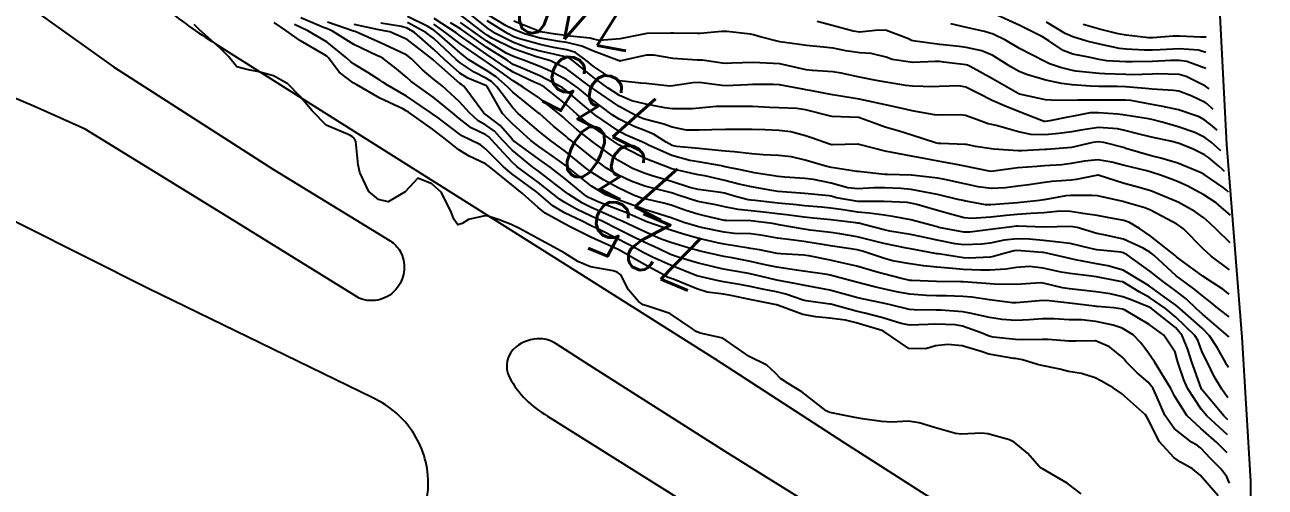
# Model space of a CAD drawing. Header units: metres. Extents: x 318500 to 325275, y 7408834 to 7428799.
# Drawn here: x 321769.7 to 321862.9, y 7415593.7 to 7415628.4 of the extents above; entities that cross this region are included whole.
import ezdxf
from ezdxf.enums import TextEntityAlignment as Align

# ---------------------------------------------------------------- set-up
doc = ezdxf.new("R2010")
doc.units = ezdxf.units.M
doc.header["$MEASUREMENT"] = 0
for name, color, linetype in [('Area', 45, 'Continuous'), ('Cotas', 45, 'Continuous'), ('Curvas de Nivel 1m', 11, 'Continuous'), ('Curvas de Nivel 5m', 15, 'Continuous'), ('Vias Primárias', 230, 'Continuous')]:
    doc.layers.add(name, color=color, linetype=linetype)
doc.styles.add('Style-STANDARD', font='STANDARD.shx')

msp = doc.modelspace()

# ---------------------------------------------------------------- linework, layer by layer
at = {"layer": 'Area'}
msp.add_lwpolyline([(321837.437, 7415699.235), (321840.676, 7415696.249), (321846.817, 7415689.157), (321850.666, 7415685.198), (321853.754, 7415681.52), (321856.306, 7415671.025), (321856.365, 7415668.947), (321857.447, 7415656.316), (321858.669, 7415640.667), (321858.566, 7415638.731), (321858.921, 7415632.238), (321859.471, 7415629.094), (321859.991, 7415619.416), (321861.14, 7415604.939), (321861.789, 7415594.129), (321861.848, 7415587.342)], dxfattribs=at)
at = {"layer": 'Curvas de Nivel 1m', "flags": 128}
for points, elevation in [([(321860.13, 7415615.83), (321860.075, 7415615.88), (321859.975, 7415615.967), (321859.72, 7415616.173), (321858.312, 7415617.142), (321858.089, 7415617.268), (321856.324, 7415618.014), (321855.041, 7415618.371), (321854.332, 7415618.553), (321852.429, 7415619.119), (321852.362, 7415619.142), (321852.34, 7415619.146), (321850.761, 7415619.56), (321850.344, 7415619.6), (321849.952, 7415619.546), (321848.34, 7415619.17), (321846.495, 7415619.04), (321846.337, 7415619.03), (321844.62, 7415618.941), (321844.336, 7415618.942), (321842.517, 7415619.069), (321842.338, 7415619.087), (321841.134, 7415619.268), (321840.46, 7415619.397), (321840.341, 7415619.414), (321838.513, 7415619.479), (321838.342, 7415619.491), (321838.112, 7415619.542), (321836.348, 7415620.104), (321835.406, 7415620.4), (321834.354, 7415620.714), (321833.862, 7415620.874), (321832.493, 7415621.388), (321832.361, 7415621.43), (321832.315, 7415621.436), (321830.362, 7415621.516), (321830.236, 7415621.537), (321828.369, 7415622.013), (321827.701, 7415622.119), (321826.37, 7415622.168), (321825.658, 7415622.19), (321824.372, 7415622.261), (321823.607, 7415622.266), (321822.371, 7415622.266), (321821.636, 7415622.266), (321820.369, 7415622.14), (321819.839, 7415622.084), (321818.368, 7415622.096), (321817.779, 7415622.169), (321816.372, 7415622.427), (321815.315, 7415622.677), (321814.382, 7415623.094), (321813.539, 7415623.639), (321812.402, 7415624.478), (321810.931, 7415625.672), (321810.629, 7415625.884), (321810.423, 7415625.957), (321809.011, 7415626.286), (321808.427, 7415626.418), (321807.478, 7415626.671), (321806.43, 7415627.058), (321805.06, 7415627.751), (321804.446, 7415628.166), (321802.526, 7415629.733)], 737), ([(321849.061, 7415593.159), (321848.002, 7415593.97), (321846.208, 7415595.007), (321846.019, 7415595.122), (321845.935, 7415595.201), (321845.031, 7415596.216), (321844.038, 7415597.05), (321843.674, 7415597.234), (321842.047, 7415597.684), (321841.587, 7415597.716), (321840.045, 7415597.638), (321839.637, 7415597.695), (321838.052, 7415598.141), (321836.892, 7415598.487), (321836.059, 7415598.618), (321834.846, 7415598.56), (321834.059, 7415598.6), (321832.641, 7415598.802), (321832.063, 7415598.896), (321830.198, 7415599.278), (321830.069, 7415599.318), (321829.916, 7415599.412), (321828.091, 7415600.83), (321827.057, 7415601.456), (321826.468, 7415601.829), (321826.108, 7415602.228), (321825.465, 7415602.827), (321824.12, 7415603.49), (321822.14, 7415604.87), (321820.445, 7415605.246), (321820.147, 7415605.351), (321819.863, 7415605.553), (321818.167, 7415606.705), (321816.507, 7415607.263), (321816.176, 7415607.358), (321815.814, 7415607.605), (321815.062, 7415608.49), (321814.48, 7415609.626), (321814.203, 7415609.808), (321813.915, 7415609.922), (321812.208, 7415610.211), (321811.252, 7415610.627), (321810.224, 7415611.265), (321809.448, 7415611.692), (321808.24, 7415612.353), (321806.878, 7415613.096), (321806.255, 7415613.396), (321805.342, 7415613.744), (321804.527, 7415614.021), (321804.263, 7415614.061), (321803.056, 7415613.778), (321802.565, 7415613.475), (321802.254, 7415613.364), (321801.931, 7415613.793), (321801.779, 7415614.281), (321801.016, 7415615.803), (321800.29, 7415616.451), (321799.245, 7415616.877), (321798.28, 7415615.84), (321797.02, 7415615.108), (321796.271, 7415615.287), (321795.558, 7415615.877), (321794.883, 7415617.302), (321794.762, 7415617.885), (321794.577, 7415619.638), (321794.448, 7415619.889), (321794.332, 7415619.993), (321794.122, 7415620.104), (321792.344, 7415620.87), (321791.3, 7415621.936), (321790.376, 7415623.029), (321789.461, 7415623.959), (321788.396, 7415624.564), (321787.283, 7415624.871), (321786.4, 7415625.046), (321785.63, 7415625.24), (321785.028, 7415626.021), (321784.419, 7415626.616), (321782.822, 7415628.046), (321782.446, 7415628.43)], 723), ([(321859.361, 7415593.019), (321858.013, 7415594.569), (321857.432, 7415595.049), (321856.519, 7415595.556), (321856.028, 7415595.886), (321854.95, 7415597.081), (321854.066, 7415598.803), (321853.891, 7415599.093), (321852.094, 7415600.696), (321851.457, 7415601.13), (321850.585, 7415601.623), (321850.107, 7415601.878), (321849.078, 7415602.193), (321848.112, 7415602.357), (321847.473, 7415602.539), (321846.116, 7415602.808), (321845.786, 7415602.875), (321844.663, 7415603.222), (321844.121, 7415603.327), (321844.01, 7415603.343), (321842.126, 7415603.669), (321841.541, 7415603.846), (321840.135, 7415604.296), (321839.043, 7415604.39), (321838.134, 7415604.272), (321837.39, 7415604.059), (321836.131, 7415604.075), (321834.249, 7415605.359), (321834.151, 7415605.407), (321834.084, 7415605.428), (321832.159, 7415606.019), (321831.35, 7415606.211), (321830.164, 7415606.373), (321829.124, 7415606.467), (321828.168, 7415606.645), (321826.324, 7415607.321), (321826.179, 7415607.375), (321825.678, 7415607.475), (321824.183, 7415607.758), (321822.741, 7415608.067), (321822.186, 7415608.162), (321820.977, 7415608.327), (321820.19, 7415608.553), (321818.489, 7415609.275), (321818.198, 7415609.362), (321818.041, 7415609.415), (321817.781, 7415609.576), (321816.212, 7415610.413), (321814.397, 7415611.458), (321814.229, 7415611.556), (321814.053, 7415611.632), (321812.242, 7415612.434), (321810.739, 7415613.186), (321810.256, 7415613.442), (321809.812, 7415613.687), (321808.814, 7415614.251), (321808.27, 7415614.668), (321807.108, 7415615.722), (321806.29, 7415616.387), (321804.604, 7415617.756), (321804.313, 7415617.96), (321803.083, 7415618.54), (321802.322, 7415619.003), (321801.325, 7415619.8), (321800.341, 7415620.559), (321798.531, 7415621.837), (321798.362, 7415621.947), (321798.149, 7415622.057), (321796.375, 7415622.897), (321794.659, 7415623.887), (321794.392, 7415624.048), (321793.329, 7415624.836), (321792.526, 7415625.918), (321792.412, 7415626.034), (321792.151, 7415626.187), (321790.429, 7415627.185), (321789.327, 7415627.961), (321788.449, 7415628.569)], 724), ([(321860.03, 7415596.25), (321859.645, 7415596.625), (321859.247, 7415597.022), (321858.055, 7415598.067), (321857.009, 7415599.056), (321856.091, 7415600.483), (321855.794, 7415601.073), (321855.336, 7415601.849), (321854.561, 7415603.086), (321854.13, 7415603.729), (321853.552, 7415604.509), (321852.976, 7415605.108), (321852.157, 7415605.612), (321851.461, 7415605.83), (321850.164, 7415606.112), (321849.091, 7415606.236), (321848.166, 7415606.243), (321847.047, 7415606.307), (321846.167, 7415606.32), (321845.153, 7415606.228), (321844.164, 7415606.194), (321843.132, 7415606.273), (321842.167, 7415606.41), (321840.704, 7415606.74), (321840.173, 7415606.842), (321838.521, 7415606.959), (321838.175, 7415606.968), (321836.514, 7415606.987), (321836.175, 7415607.017), (321834.743, 7415607.352), (321834.287, 7415607.464), (321834.181, 7415607.49), (321832.609, 7415607.808), (321832.185, 7415607.912), (321831.469, 7415608.116), (321830.191, 7415608.467), (321829.387, 7415608.617), (321828.194, 7415608.831), (321827.681, 7415608.934), (321826.198, 7415609.221), (321825.042, 7415609.482), (321824.203, 7415609.697), (321823.947, 7415609.751), (321822.208, 7415610.052), (321821.554, 7415610.186), (321820.215, 7415610.52), (321818.875, 7415610.909), (321818.224, 7415611.156), (321817.284, 7415611.584), (321816.237, 7415612.071), (321815.367, 7415612.489), (321814.251, 7415613.055), (321813.081, 7415613.642), (321812.264, 7415614.021), (321811.154, 7415614.552), (321810.274, 7415615.042), (321809.884, 7415615.294), (321809.379, 7415615.694), (321808.293, 7415616.557), (321806.706, 7415617.726), (321806.315, 7415618.073), (321804.781, 7415619.753), (321804.564, 7415619.979), (321804.344, 7415620.122), (321803.236, 7415620.669), (321802.354, 7415621.358), (321801.854, 7415621.795), (321800.377, 7415622.953), (321799.152, 7415623.829), (321798.723, 7415624.165), (321798.396, 7415624.457), (321797.644, 7415625.093), (321796.622, 7415625.867), (321796.412, 7415625.987), (321796.215, 7415626.07), (321794.425, 7415626.919), (321792.837, 7415627.914), (321792.443, 7415628.102), (321792.161, 7415628.208), (321790.454, 7415628.914)], 726), ([(321860.05, 7415597.59), (321858.508, 7415599.033), (321858.077, 7415599.525), (321857.076, 7415601.055), (321856.768, 7415601.722), (321856.32, 7415603.067), (321856.277, 7415603.222), (321856.131, 7415603.805), (321855.281, 7415605.079), (321854.162, 7415605.879), (321852.311, 7415606.985), (321852.179, 7415607.037), (321851.509, 7415607.13), (321850.27, 7415607.238), (321850.181, 7415607.247), (321850.071, 7415607.261), (321848.183, 7415607.483), (321846.668, 7415607.676), (321846.185, 7415607.699), (321844.492, 7415607.535), (321844.183, 7415607.508), (321843.898, 7415607.518), (321842.185, 7415607.735), (321840.851, 7415607.934), (321840.187, 7415607.995), (321838.916, 7415608.028), (321838.187, 7415608.045), (321837.439, 7415608.066), (321836.188, 7415608.158), (321835.184, 7415608.339), (321834.192, 7415608.563), (321833.54, 7415608.716), (321832.197, 7415609.07), (321830.966, 7415609.402), (321830.203, 7415609.597), (321829.975, 7415609.642), (321828.207, 7415609.897), (321827.691, 7415609.964), (321826.211, 7415610.185), (321825.326, 7415610.367), (321824.217, 7415610.618), (321822.847, 7415610.884), (321822.222, 7415611.002), (321820.353, 7415611.424), (321820.229, 7415611.458), (321819.873, 7415611.554), (321818.237, 7415612.034), (321817.526, 7415612.295), (321816.249, 7415612.865), (321814.627, 7415613.624), (321814.372, 7415613.739), (321814.262, 7415613.785), (321814.006, 7415613.889), (321812.27, 7415614.67), (321811.615, 7415615.002), (321810.554, 7415615.676), (321810.283, 7415615.879), (321809.526, 7415616.457), (321808.305, 7415617.392), (321807.884, 7415617.714), (321806.329, 7415618.975), (321805.601, 7415619.741), (321804.998, 7415620.401), (321804.351, 7415620.851), (321803.77, 7415621.188), (321803.13, 7415621.778), (321802.372, 7415622.62), (321801.067, 7415623.803), (321800.395, 7415624.33), (321799.584, 7415625.004), (321798.757, 7415625.835), (321798.414, 7415626.108), (321797.892, 7415626.374), (321796.427, 7415627.035), (321794.535, 7415627.889), (321794.44, 7415627.914), (321794.404, 7415627.927), (321792.45, 7415628.607)], 727), ([(321860.07, 7415598.72), (321859.778, 7415599.014), (321858.1, 7415601.026), (321857.574, 7415602.508), (321857.379, 7415603.051), (321857.077, 7415603.999), (321856.662, 7415605.062), (321856.159, 7415605.656), (321854.349, 7415607.088), (321854.181, 7415607.186), (321852.816, 7415607.74), (321852.189, 7415607.976), (321851.244, 7415608.188), (321850.192, 7415608.338), (321848.87, 7415608.486), (321848.194, 7415608.559), (321847.664, 7415608.647), (321846.198, 7415608.984), (321845.999, 7415609.004), (321844.197, 7415608.9), (321842.539, 7415608.904), (321842.197, 7415608.936), (321841.912, 7415608.969), (321840.198, 7415609.082), (321840.006, 7415609.091), (321838.198, 7415609.125), (321836.342, 7415609.185), (321836.199, 7415609.195), (321836.084, 7415609.216), (321835.566, 7415609.34), (321834.205, 7415609.693), (321833.752, 7415609.822), (321832.213, 7415610.261), (321831.096, 7415610.522), (321830.22, 7415610.715), (321828.617, 7415611.041), (321828.225, 7415611.09), (321826.493, 7415611.199), (321826.226, 7415611.23), (321824.905, 7415611.483), (321824.232, 7415611.604), (321824.1, 7415611.624), (321822.236, 7415611.923), (321821.747, 7415612.017), (321820.242, 7415612.377), (321819.118, 7415612.69), (321818.251, 7415612.965), (321816.451, 7415613.597), (321816.308, 7415613.647), (321816.261, 7415613.665), (321814.917, 7415614.271), (321814.269, 7415614.527), (321812.83, 7415615.088), (321812.277, 7415615.323), (321812.06, 7415615.435), (321811.729, 7415615.658), (321810.297, 7415616.834), (321809.167, 7415617.697), (321808.319, 7415618.314), (321806.38, 7415619.73), (321806.34, 7415619.775), (321805.432, 7415620.825), (321804.359, 7415621.637), (321804.284, 7415621.686), (321804.201, 7415621.762), (321803.701, 7415622.439), (321802.698, 7415623.785), (321802.509, 7415623.906), (321802.392, 7415623.986), (321800.847, 7415625.364), (321800.409, 7415625.739), (321800.37, 7415625.771), (321800.328, 7415625.811), (321798.432, 7415627.289), (321797.124, 7415627.86), (321796.442, 7415627.989), (321796.297, 7415628.016), (321794.448, 7415628.416)], 728), ([(321860.09, 7415600.37), (321859.62, 7415601.017), (321859.061, 7415601.977), (321858.545, 7415603.034), (321858.403, 7415603.315), (321858.133, 7415603.894), (321857.82, 7415604.719), (321857.609, 7415605.048), (321856.171, 7415606.44), (321855.388, 7415607.078), (321854.188, 7415607.909), (321853.431, 7415608.34), (321852.2, 7415609.08), (321852.173, 7415609.093), (321852.006, 7415609.123), (321850.205, 7415609.459), (321849.848, 7415609.51), (321848.208, 7415609.706), (321847.562, 7415609.828), (321846.214, 7415610.129), (321845.189, 7415610.242), (321844.214, 7415610.158), (321843.412, 7415610.038), (321842.211, 7415609.96), (321841.512, 7415609.958), (321840.211, 7415610.027), (321839.402, 7415610.102), (321838.213, 7415610.205), (321837.23, 7415610.305), (321836.217, 7415610.435), (321834.892, 7415610.678), (321834.223, 7415610.86), (321832.627, 7415611.384), (321832.232, 7415611.502), (321832.093, 7415611.531), (321830.236, 7415611.8), (321829.788, 7415611.866), (321828.24, 7415612.114), (321827.473, 7415612.22), (321826.243, 7415612.367), (321825.158, 7415612.569), (321824.248, 7415612.691), (321823.036, 7415612.72), (321822.249, 7415612.81), (321820.655, 7415613.143), (321820.255, 7415613.243), (321819.223, 7415613.56), (321818.263, 7415613.89), (321816.986, 7415614.308), (321816.269, 7415614.532), (321815.475, 7415614.815), (321814.276, 7415615.263), (321813.355, 7415615.639), (321812.289, 7415616.276), (321810.539, 7415617.677), (321810.313, 7415617.858), (321809.761, 7415618.246), (321808.333, 7415619.257), (321807.731, 7415619.716), (321806.352, 7415620.972), (321805.961, 7415621.341), (321805.605, 7415621.741), (321804.546, 7415623.599), (321804.448, 7415623.759), (321804.418, 7415623.788), (321804.39, 7415623.805), (321803.004, 7415624.389), (321802.4, 7415624.778), (321801.243, 7415625.802), (321800.421, 7415626.565), (321798.975, 7415627.832), (321798.445, 7415628.145), (321798.015, 7415628.278), (321796.45, 7415628.528)], 729), ([(321860.15, 7415604.94), (321860.124, 7415604.985), (321860.098, 7415605.011), (321858.174, 7415606.65), (321857.751, 7415607.046), (321856.949, 7415607.82), (321856.193, 7415608.384), (321855.237, 7415609.08), (321854.212, 7415609.902), (321852.518, 7415611.116), (321852.232, 7415611.268), (321852.044, 7415611.312), (321850.235, 7415611.501), (321849.797, 7415611.593), (321848.242, 7415611.959), (321847.354, 7415612.073), (321846.245, 7415612.2), (321845.157, 7415612.305), (321844.246, 7415612.319), (321843.27, 7415612.215), (321842.241, 7415612.006), (321841.59, 7415611.91), (321840.239, 7415611.863), (321839.595, 7415611.934), (321838.244, 7415612.22), (321837.095, 7415612.474), (321836.25, 7415612.641), (321834.705, 7415612.902), (321834.255, 7415612.999), (321832.827, 7415613.381), (321832.362, 7415613.489), (321832.261, 7415613.507), (321832.135, 7415613.518), (321830.263, 7415613.744), (321828.719, 7415613.888), (321828.265, 7415613.941), (321826.935, 7415614.128), (321826.267, 7415614.205), (321825.437, 7415614.309), (321824.269, 7415614.437), (321823.29, 7415614.525), (321822.272, 7415614.726), (321821.61, 7415614.866), (321820.276, 7415615.123), (321818.869, 7415615.564), (321818.283, 7415615.78), (321818, 7415615.859), (321816.29, 7415616.274), (321815.266, 7415616.645), (321814.302, 7415617.105), (321813.406, 7415617.639), (321812.322, 7415618.433), (321810.771, 7415619.674), (321810.532, 7415619.867), (321810.343, 7415620.027), (321809.44, 7415620.782), (321808.404, 7415621.709), (321808.36, 7415621.743), (321808.225, 7415621.848), (321806.384, 7415623.334), (321805.961, 7415623.736), (321805.128, 7415624.48), (321804.402, 7415624.966), (321803.895, 7415625.258), (321803.079, 7415625.78), (321802.418, 7415626.294), (321800.699, 7415627.807), (321800.443, 7415627.998), (321799.994, 7415628.27), (321798.458, 7415629.026)], 731), ([(321860.17, 7415606.45), (321859.459, 7415607.021), (321858.744, 7415607.59), (321858.19, 7415608.03), (321857.631, 7415608.485), (321856.843, 7415609.06), (321856.207, 7415609.548), (321854.518, 7415611.087), (321854.233, 7415611.308), (321853.721, 7415611.615), (321852.247, 7415612.285), (321850.762, 7415612.633), (321850.254, 7415612.731), (321848.756, 7415613.165), (321848.261, 7415613.244), (321846.26, 7415613.2), (321844.315, 7415613.283), (321844.261, 7415613.283), (321844.214, 7415613.277), (321843.852, 7415613.234), (321842.462, 7415613.043), (321842.257, 7415613.018), (321840.705, 7415612.821), (321840.253, 7415612.832), (321838.382, 7415613.184), (321838.259, 7415613.213), (321837.869, 7415613.314), (321836.264, 7415613.744), (321834.911, 7415613.995), (321834.267, 7415614.092), (321833.137, 7415614.246), (321832.269, 7415614.329), (321831.182, 7415614.49), (321830.272, 7415614.63), (321829.549, 7415614.697), (321828.274, 7415614.811), (321827.692, 7415614.866), (321826.275, 7415614.997), (321824.57, 7415615.195), (321824.277, 7415615.223), (321824.04, 7415615.256), (321823.098, 7415615.508), (321822.283, 7415615.747), (321822.002, 7415615.806), (321820.287, 7415616.032), (321819.657, 7415616.189), (321818.296, 7415616.64), (321816.833, 7415617.061), (321816.304, 7415617.22), (321815.357, 7415617.614), (321814.319, 7415618.214), (321812.421, 7415619.567), (321812.34, 7415619.627), (321812.311, 7415619.65), (321811.2, 7415620.519), (321810.356, 7415621.273), (321810.143, 7415621.469), (321809.881, 7415621.687), (321808.378, 7415622.897), (321807.161, 7415623.722), (321806.395, 7415624.194), (321805.486, 7415624.829), (321804.408, 7415625.61), (321804.317, 7415625.67), (321804.162, 7415625.764), (321802.428, 7415626.969), (321801.353, 7415627.801), (321800.449, 7415628.436)], 732), ([(321860.19, 7415608.16), (321859.716, 7415608.538), (321858.939, 7415609.029), (321858.207, 7415609.509), (321856.626, 7415610.662), (321856.229, 7415610.974), (321856.115, 7415611.071), (321854.252, 7415612.548), (321853.445, 7415613.102), (321852.697, 7415613.546), (321852.266, 7415613.692), (321851.053, 7415613.924), (321850.269, 7415614.062), (321849.196, 7415614.235), (321848.272, 7415614.384), (321847.479, 7415614.389), (321846.271, 7415614.275), (321845.279, 7415614.224), (321844.269, 7415614.157), (321843.427, 7415614.08), (321842.267, 7415613.953), (321840.845, 7415613.851), (321840.266, 7415613.911), (321839.169, 7415614.197), (321838.271, 7415614.44), (321836.709, 7415614.892), (321836.277, 7415615.011), (321835.994, 7415615.051), (321834.278, 7415615.118), (321834.032, 7415615.118), (321832.277, 7415615.133), (321830.686, 7415615.406), (321830.282, 7415615.524), (321830.143, 7415615.551), (321828.284, 7415615.72), (321827.988, 7415615.741), (321826.286, 7415615.88), (321825.818, 7415615.943), (321824.291, 7415616.227), (321823.358, 7415616.44), (321822.298, 7415616.709), (321820.803, 7415617.042), (321820.304, 7415617.137), (321818.31, 7415617.57), (321816.321, 7415618.36), (321814.876, 7415619.078), (321814.336, 7415619.393), (321813.968, 7415619.634), (321812.351, 7415620.724), (321811.824, 7415621.127), (321811.216, 7415621.667), (321810.371, 7415622.403), (321808.747, 7415623.705), (321808.393, 7415623.913), (321808.036, 7415624.071), (321806.401, 7415624.833), (321805.853, 7415625.187), (321805.054, 7415625.75), (321804.416, 7415626.175), (321803.17, 7415627.038), (321802.437, 7415627.558), (321802.107, 7415627.793), (321800.456, 7415628.874)], 733), ([(321860.21, 7415610), (321858.841, 7415611.031), (321858.238, 7415611.567), (321856.754, 7415613.063), (321856.479, 7415613.283), (321856.263, 7415613.412), (321855.555, 7415613.789), (321854.274, 7415614.468), (321853.835, 7415614.656), (321852.28, 7415615.107), (321852.226, 7415615.121), (321850.286, 7415615.555), (321849.855, 7415615.586), (321848.286, 7415615.588), (321847.905, 7415615.556), (321846.281, 7415615.256), (321846.237, 7415615.245), (321845.939, 7415615.205), (321844.278, 7415615.033), (321842.626, 7415614.897), (321842.276, 7415614.868), (321841.885, 7415614.865), (321840.279, 7415615.168), (321840.19, 7415615.192), (321839.806, 7415615.287), (321838.285, 7415615.644), (321837.865, 7415615.736), (321836.291, 7415616.039), (321835.524, 7415616.109), (321834.292, 7415616.153), (321833.507, 7415616.156), (321832.29, 7415616.075), (321831.526, 7415616.163), (321830.296, 7415616.492), (321828.95, 7415616.78), (321828.301, 7415616.852), (321826.811, 7415616.954), (321826.303, 7415617.006), (321824.507, 7415617.288), (321824.308, 7415617.327), (321823.467, 7415617.503), (321822.313, 7415617.741), (321822.045, 7415617.793), (321820.318, 7415618.114), (321819.661, 7415618.216), (321818.325, 7415618.571), (321816.566, 7415619.367), (321816.338, 7415619.48), (321816.062, 7415619.604), (321814.849, 7415620.126), (321814.348, 7415620.399), (321812.53, 7415621.648), (321812.362, 7415621.781), (321811.614, 7415622.419), (321810.387, 7415623.465), (321810.072, 7415623.685), (321808.403, 7415624.556), (321806.949, 7415625.181), (321806.407, 7415625.428), (321806.223, 7415625.547), (321805.94, 7415625.737), (321804.424, 7415626.688), (321802.869, 7415627.784), (321802.444, 7415628.084), (321801.692, 7415628.557)], 734), ([(321860.27, 7415614.09), (321859.787, 7415614.529), (321859.194, 7415615.026), (321858.289, 7415615.637), (321857.072, 7415616.285), (321856.303, 7415616.631), (321855.097, 7415617.082), (321854.314, 7415617.332), (321853.992, 7415617.418), (321852.321, 7415617.822), (321851.377, 7415618.081), (321850.327, 7415618.259), (321849.324, 7415618.161), (321848.322, 7415617.97), (321847.611, 7415617.89), (321846.319, 7415617.799), (321845.772, 7415617.754), (321844.316, 7415617.643), (321843.941, 7415617.609), (321842.312, 7415617.39), (321842.166, 7415617.399), (321840.318, 7415617.791), (321839.71, 7415617.898), (321838.323, 7415618.162), (321837.283, 7415618.363), (321836.328, 7415618.532), (321834.878, 7415618.805), (321834.333, 7415618.917), (321832.483, 7415619.388), (321832.371, 7415619.42), (321832.34, 7415619.427), (321832.3, 7415619.43), (321831.34, 7415619.4), (321830.374, 7415619.375), (321830.34, 7415619.378), (321830.226, 7415619.412), (321828.813, 7415619.901), (321828.346, 7415620.066), (321827.253, 7415620.36), (321826.35, 7415620.464), (321825.318, 7415620.513), (321824.35, 7415620.525), (321823.367, 7415620.522), (321822.35, 7415620.523), (321821.325, 7415620.51), (321820.349, 7415620.472), (321819.428, 7415620.48), (321818.351, 7415620.702), (321817.708, 7415620.934), (321816.357, 7415621.286), (321816.116, 7415621.362), (321815.563, 7415621.612), (321814.369, 7415622.256), (321812.521, 7415623.516), (321812.389, 7415623.616), (321812.343, 7415623.651), (321810.411, 7415625.09), (321809.213, 7415625.698), (321808.594, 7415625.88), (321808.422, 7415625.92), (321808.143, 7415625.992), (321806.423, 7415626.595), (321804.788, 7415627.401), (321804.438, 7415627.613), (321804.231, 7415627.763), (321802.46, 7415629.133)], 736), ([(321859.84, 7415617.38), (321859.689, 7415617.522), (321859.397, 7415617.783), (321858.631, 7415618.436), (321858.334, 7415618.641), (321857.487, 7415619.053), (321856.669, 7415619.391), (321856.344, 7415619.507), (321855.774, 7415619.648), (321854.349, 7415619.949), (321853.43, 7415620.183), (321852.353, 7415620.464), (321851.803, 7415620.576), (321850.355, 7415620.674), (321849.034, 7415620.482), (321848.352, 7415620.353), (321847.399, 7415620.233), (321846.349, 7415620.125), (321845.28, 7415620.147), (321844.351, 7415620.366), (321842.784, 7415620.817), (321842.357, 7415620.903), (321842.075, 7415620.972), (321841.286, 7415621.266), (321840.365, 7415621.592), (321840.015, 7415621.635), (321838.364, 7415621.606), (321838.041, 7415621.637), (321836.369, 7415621.946), (321835.607, 7415622.106), (321834.375, 7415622.382), (321833.088, 7415622.671), (321832.381, 7415622.817), (321830.7, 7415623.093), (321830.386, 7415623.14), (321828.824, 7415623.433), (321828.391, 7415623.518), (321828.295, 7415623.538), (321826.396, 7415623.884), (321825.948, 7415623.924), (321824.396, 7415623.907), (321824.002, 7415623.89), (321822.395, 7415623.827), (321822.073, 7415623.847), (321820.398, 7415624.056), (321819.906, 7415624.047), (321818.394, 7415623.804), (321818.164, 7415623.802), (321816.396, 7415624.002), (321815.985, 7415624.017), (321814.398, 7415624.192), (321813.461, 7415624.583), (321812.414, 7415625.28), (321811.966, 7415625.657), (321811.073, 7415626.317), (321810.428, 7415626.527), (321809.44, 7415626.705), (321808.432, 7415626.917), (321806.799, 7415627.364), (321806.437, 7415627.5), (321805.971, 7415627.737), (321804.454, 7415628.706)], 738), ([(321859.55, 7415618.93), (321859.303, 7415619.162), (321858.821, 7415619.593), (321858.349, 7415619.939), (321857.602, 7415620.301), (321856.357, 7415620.726), (321855.14, 7415621.082), (321854.363, 7415621.276), (321854.127, 7415621.33), (321852.367, 7415621.617), (321851.818, 7415621.679), (321850.37, 7415621.792), (321849.752, 7415621.774), (321848.365, 7415621.521), (321848.07, 7415621.469), (321846.721, 7415621.195), (321846.359, 7415621.129), (321846.293, 7415621.135), (321846.081, 7415621.204), (321844.37, 7415621.884), (321843.306, 7415622.311), (321842.382, 7415622.701), (321841.292, 7415623.266), (321840.396, 7415623.704), (321839.866, 7415623.82), (321838.397, 7415623.757), (321837.973, 7415623.738), (321836.397, 7415623.785), (321835.89, 7415623.845), (321834.401, 7415624.084), (321833.531, 7415624.245), (321832.406, 7415624.478), (321831.042, 7415624.772), (321830.412, 7415624.861), (321828.887, 7415624.958), (321828.414, 7415625.025), (321826.42, 7415625.47), (321824.421, 7415625.563), (321822.829, 7415625.514), (321822.449, 7415625.49), (321822.42, 7415625.49), (321822.122, 7415625.524), (321820.608, 7415625.734), (321820.422, 7415625.74), (321820.231, 7415625.743), (321818.423, 7415625.877), (321816.963, 7415626.129), (321816.425, 7415626.12), (321814.486, 7415625.695), (321814.42, 7415625.678), (321814.365, 7415625.686), (321812.428, 7415626.409), (321811.56, 7415626.792), (321810.434, 7415627.065), (321809.882, 7415627.136), (321808.437, 7415627.392), (321807.241, 7415627.722), (321806.445, 7415628.037), (321805.864, 7415628.324), (321804.461, 7415629.179)], 739), ([(321858.98, 7415622.03), (321858.527, 7415622.458), (321858.383, 7415622.561), (321857.331, 7415623.056), (321856.395, 7415623.404), (321855.994, 7415623.476), (321854.397, 7415623.567), (321853.892, 7415623.604), (321852.399, 7415623.738), (321851.762, 7415623.767), (321850.399, 7415623.766), (321849.771, 7415623.785), (321848.401, 7415623.887), (321847.589, 7415623.995), (321846.406, 7415624.238), (321844.967, 7415624.666), (321844.415, 7415624.887), (321843.777, 7415625.236), (321842.428, 7415626.083), (321841.613, 7415626.443), (321840.434, 7415626.691), (321839.904, 7415626.757), (321838.436, 7415626.931), (321836.596, 7415627.17), (321836.439, 7415627.183), (321836.319, 7415627.212), (321836.085, 7415627.335), (321834.449, 7415627.978), (321833.822, 7415627.997), (321832.447, 7415627.849), (321831.929, 7415627.914), (321830.454, 7415628.317), (321829.246, 7415628.641)], 741), ([(321858.69, 7415623.58), (321858.401, 7415623.797), (321856.955, 7415624.519), (321856.414, 7415624.662), (321854.786, 7415624.714), (321854.414, 7415624.702), (321852.873, 7415624.653), (321852.413, 7415624.663), (321850.835, 7415624.722), (321850.414, 7415624.742), (321848.661, 7415624.923), (321848.417, 7415624.958), (321847.517, 7415625.184), (321846.691, 7415625.464), (321846.424, 7415625.588), (321845.347, 7415626.134), (321844.434, 7415626.613), (321843.371, 7415627.241), (321842.447, 7415627.705), (321841.807, 7415627.902), (321840.454, 7415628.188), (321839.282, 7415628.473)], 742), ([(321858.42, 7415625.11), (321857.012, 7415625.647), (321856.427, 7415625.728), (321855.793, 7415625.709), (321854.426, 7415625.648), (321852.917, 7415625.605), (321852.425, 7415625.611), (321850.989, 7415625.705), (321850.426, 7415625.792), (321849.623, 7415625.963), (321848.43, 7415626.203), (321847.724, 7415626.472), (321846.633, 7415627.197), (321846.442, 7415627.329), (321846.154, 7415627.494), (321844.457, 7415628.336), (321842.47, 7415629.25)], 743), ([(321858.43, 7415626.32), (321857.87, 7415626.484), (321856.435, 7415626.597), (321854.991, 7415626.528), (321854.434, 7415626.491), (321853.828, 7415626.493), (321852.435, 7415626.571), (321851.938, 7415626.63), (321850.438, 7415626.937), (321849.497, 7415627.159), (321848.445, 7415627.484), (321847.875, 7415627.753), (321846.461, 7415628.592)], 744)]:
    msp.add_lwpolyline(points, dxfattribs=dict(at, elevation=elevation))
at = {"layer": 'Curvas de Nivel 5m', "flags": 128}
for points, elevation in [([(321860.21, 7415593.96), (321860.011, 7415594.438), (321859.581, 7415595.017), (321858.807, 7415595.807), (321858.036, 7415596.618), (321857.799, 7415596.805), (321857.364, 7415597.05), (321856.055, 7415598.065), (321855.351, 7415599.077), (321854.768, 7415600.405), (321854.462, 7415601.086), (321854.105, 7415601.553), (321853.27, 7415602.261), (321852.415, 7415603.116), (321852.287, 7415603.282), (321852.125, 7415603.457), (321851.205, 7415604.203), (321850.143, 7415604.661), (321848.67, 7415604.636), (321848.142, 7415604.628), (321846.58, 7415604.757), (321846.143, 7415604.765), (321844.634, 7415604.732), (321844.143, 7415604.761), (321842.445, 7415604.947), (321842.147, 7415605.022), (321841.559, 7415605.259), (321840.157, 7415605.763), (321839.59, 7415605.857), (321838.159, 7415605.903), (321837.581, 7415605.893), (321836.158, 7415605.842), (321835.547, 7415605.951), (321834.165, 7415606.384), (321832.82, 7415606.731), (321832.173, 7415606.895), (321830.255, 7415607.409), (321830.18, 7415607.426), (321828.406, 7415607.66), (321828.183, 7415607.717), (321826.881, 7415608.154), (321826.189, 7415608.33), (321825.12, 7415608.552), (321824.193, 7415608.741), (321823.555, 7415608.861), (321822.196, 7415609.085), (321821.827, 7415609.157), (321820.2, 7415609.55), (321818.212, 7415610.348), (321816.87, 7415610.94), (321816.225, 7415611.26), (321815.578, 7415611.61), (321814.24, 7415612.324), (321812.908, 7415612.986), (321812.255, 7415613.303), (321811.527, 7415613.661), (321810.67, 7415614.08), (321810.266, 7415614.281), (321809.383, 7415614.805), (321808.327, 7415615.709), (321808.281, 7415615.749), (321808.146, 7415615.848), (321806.302, 7415617.202), (321805.682, 7415617.739), (321804.33, 7415619.082), (321803.941, 7415619.373), (321803.116, 7415619.778), (321802.592, 7415620.044), (321802.336, 7415620.202), (321800.756, 7415621.404), (321800.358, 7415621.693), (321800.198, 7415621.812), (321798.378, 7415623.028), (321796.97, 7415623.861), (321796.616, 7415624.091), (321796.394, 7415624.246), (321795.474, 7415624.804), (321794.406, 7415625.463), (321794.169, 7415625.655), (321793.912, 7415625.897), (321792.428, 7415627.096), (321790.98, 7415627.942), (321790.444, 7415628.188), (321789.981, 7415628.421)], 725), ([(321860.12, 7415602.66), (321859.991, 7415602.885), (321859.921, 7415603.013), (321859.279, 7415604.165), (321858.714, 7415605.032), (321858.159, 7415605.611), (321856.5, 7415607.065), (321856.33, 7415607.216), (321856.183, 7415607.328), (321855.31, 7415607.957), (321854.197, 7415608.772), (321854.001, 7415608.896), (321853.683, 7415609.098), (321852.213, 7415609.971), (321851.059, 7415610.296), (321850.219, 7415610.432), (321848.636, 7415610.753), (321848.225, 7415610.839), (321846.69, 7415611.193), (321846.231, 7415611.288), (321846.129, 7415611.304), (321844.233, 7415611.438), (321844.04, 7415611.425), (321843.357, 7415611.239), (321842.484, 7415610.989), (321842.226, 7415610.954), (321840.63, 7415610.868), (321840.224, 7415610.891), (321838.35, 7415611.187), (321838.228, 7415611.202), (321837.582, 7415611.316), (321836.234, 7415611.564), (321835.951, 7415611.618), (321834.239, 7415611.959), (321833.451, 7415612.162), (321832.246, 7415612.471), (321830.945, 7415612.707), (321830.251, 7415612.798), (321828.719, 7415612.967), (321828.254, 7415613.035), (321826.346, 7415613.382), (321826.259, 7415613.4), (321825.872, 7415613.474), (321824.262, 7415613.662), (321822.432, 7415613.688), (321822.262, 7415613.701), (321820.771, 7415614.049), (321820.266, 7415614.176), (321819.366, 7415614.462), (321818.273, 7415614.853), (321817.708, 7415615.012), (321816.277, 7415615.314), (321816.051, 7415615.377), (321815.446, 7415615.613), (321814.288, 7415616.14), (321813.192, 7415616.745), (321812.305, 7415617.299), (321811.827, 7415617.657), (321810.328, 7415618.873), (321809.208, 7415619.697), (321808.715, 7415620.075), (321808.347, 7415620.391), (321806.762, 7415621.726), (321806.366, 7415622.156), (321805.162, 7415623.748), (321804.773, 7415624.133), (321804.396, 7415624.366), (321803.465, 7415624.839), (321802.407, 7415625.538), (321802.111, 7415625.793), (321800.433, 7415627.358), (321799.841, 7415627.819), (321798.451, 7415628.57)], 730), ([(321860.25, 7415612.01), (321859.228, 7415613.025), (321858.729, 7415613.497), (321858.269, 7415613.9), (321857.601, 7415614.378), (321856.345, 7415615.069), (321856.28, 7415615.1), (321856.23, 7415615.121), (321854.292, 7415615.918), (321853.14, 7415616.264), (321852.301, 7415616.487), (321850.351, 7415617.108), (321850.309, 7415617.11), (321848.697, 7415616.773), (321848.303, 7415616.728), (321846.873, 7415616.62), (321846.3, 7415616.55), (321845.125, 7415616.39), (321844.296, 7415616.267), (321843.391, 7415616.141), (321842.293, 7415616.098), (321841.338, 7415616.221), (321840.298, 7415616.453), (321838.818, 7415616.787), (321838.304, 7415616.878), (321836.556, 7415617.077), (321836.307, 7415617.098), (321834.519, 7415617.145), (321834.307, 7415617.154), (321832.321, 7415617.379), (321832.21, 7415617.391), (321830.314, 7415617.685), (321829.964, 7415617.766), (321828.322, 7415618.236), (321827.308, 7415618.473), (321826.327, 7415618.572), (321825.188, 7415618.621), (321824.328, 7415618.702), (321822.994, 7415618.846), (321822.331, 7415618.913), (321820.822, 7415619.053), (321820.333, 7415619.096), (321818.656, 7415619.246), (321818.336, 7415619.327), (321817.882, 7415619.577), (321816.946, 7415620.191), (321816.348, 7415620.432), (321815.487, 7415620.748), (321814.357, 7415621.31), (321813.839, 7415621.635), (321812.376, 7415622.741), (321811.244, 7415623.667), (321810.399, 7415624.274), (321809.197, 7415624.91), (321808.413, 7415625.272), (321807.245, 7415625.722), (321806.414, 7415626.024), (321805.876, 7415626.28), (321804.431, 7415627.159), (321803.566, 7415627.773), (321802.452, 7415628.576)], 735), ([(321859.27, 7415620.48), (321858.915, 7415620.808), (321858.363, 7415621.247), (321857.931, 7415621.482), (321856.374, 7415622.012), (321855.187, 7415622.272), (321854.38, 7415622.424), (321852.788, 7415622.709), (321852.384, 7415622.747), (321850.79, 7415622.738), (321850.384, 7415622.743), (321848.818, 7415622.732), (321848.383, 7415622.722), (321846.839, 7415622.737), (321846.384, 7415622.773), (321844.43, 7415623.189), (321844.39, 7415623.205), (321844.334, 7415623.231), (321842.406, 7415624.343), (321840.717, 7415625.276), (321840.516, 7415625.373), (321840.421, 7415625.394), (321838.715, 7415625.598), (321838.423, 7415625.635), (321838.094, 7415625.642), (321836.422, 7415625.555), (321834.869, 7415625.798), (321834.426, 7415625.96), (321833.283, 7415626.231), (321832.429, 7415626.288), (321831.38, 7415626.451), (321830.432, 7415626.642), (321829.722, 7415626.71), (321828.434, 7415626.846), (321827.899, 7415626.912), (321826.437, 7415627.126), (321824.962, 7415627.485), (321824.442, 7415627.653), (321824.229, 7415627.707), (321822.446, 7415627.904), (321822.076, 7415627.895), (321820.443, 7415627.75), (321820.249, 7415627.746), (321818.443, 7415627.775), (321818.238, 7415627.778), (321816.442, 7415627.737), (321816.32, 7415627.724), (321815.805, 7415627.61), (321814.437, 7415627.337), (321812.872, 7415627.21), (321812.437, 7415627.328), (321812.182, 7415627.399), (321810.439, 7415627.575), (321810.344, 7415627.586), (321809.543, 7415627.693), (321808.443, 7415627.883), (321808.197, 7415627.959), (321806.454, 7415628.675)], 740), ([(321858.45, 7415627.46), (321858.028, 7415627.464), (321856.447, 7415627.558), (321855.976, 7415627.546), (321854.445, 7415627.418), (321854.114, 7415627.426), (321852.448, 7415627.626), (321851.847, 7415627.731), (321850.454, 7415628.061), (321849.206, 7415628.415)], 745)]:
    msp.add_lwpolyline(points, dxfattribs=dict(at, elevation=elevation))
at = {"layer": 'Vias Primárias'}
for points in [[(321679.864, 7415755.62), (321687.018, 7415748.353), (321699.398, 7415732.859), (321709.148, 7415721.04), (321715.069, 7415715.814), (321729.823, 7415703.88), (321739.091, 7415695.125), (321744.318, 7415688.566), (321749.839, 7415679.419), (321756.102, 7415667.226), (321763.809, 7415653.145), (321770.338, 7415641.717, 0.034408), (321774.341, 7415635.71, 0.056757), (321780.045, 7415629.828, 0.033833), (321784.049, 7415626.971), (321795.167, 7415619.967), (321809.432, 7415610.965), (321821.519, 7415603.322), (321831.298, 7415597.007), (321842.805, 7415589.643)], [(321765.923, 7415635.233), (321767.215, 7415633.019), (321769.048, 7415630.871), (321770.864, 7415629.167), (321776.365, 7415625.237), (321788.396, 7415617.531), (321797.155, 7415612.176, -0.13095), (321797.903, 7415611.392, -0.292808), (321797.716, 7415608.665, -0.341762), (321794.834, 7415607.855), (321784.582, 7415614.195), (321774.259, 7415620.547), (321770.452, 7415622.254), (321767.754, 7415623.392), (321761.844, 7415625.672), (321762.594, 7415626.308, 0.086409), (321763.944, 7415627.925, 0.006511), (321765.082, 7415629.961, 0.121878), (321765.682, 7415632.266, -0.034514), (321765.923, 7415635.233, -0.860317)], [(321799.633, 7415591.77, 0.11027), (321799.999, 7415594.569, 0.144687), (321798.537, 7415598.259, 0.119676), (321795.852, 7415600.378), (321778.991, 7415608.585), (321764.767, 7415615.734), (321758.507, 7415618.744), (321752.29, 7415621.791, -0.069493), (321748.27, 7415624.508, 0.018164), (321745.548, 7415626.786, -0.081993), (321743.071, 7415629.463), (321735.19, 7415615.059), (321729.299, 7415606.119, 0.084686), (321727.388, 7415601.767, -0.000823), (321725.437, 7415594.012), (321722.631, 7415579.866)], [(321862.888, 7415567.071), (321850.269, 7415577.597), (321843.221, 7415583.163), (321836.723, 7415587.384), (321822.33, 7415596.345), (321812.147, 7415602.805), (321809.641, 7415604.437, 0.140007), (321808.432, 7415604.81, 0.171525), (321806.625, 7415604.213, 0.36625), (321806.132, 7415601.901, 0.144577), (321808.986, 7415599.012), (321830.792, 7415585.33), (321840.231, 7415579.062), (321848.035, 7415573.106), (321857.644, 7415564.937), (321862.248, 7415561.418)]]:
    msp.add_lwpolyline(points, format="xyb", dxfattribs=at)

# ---------------------------------------------------------------- texts
at = {"layer": 'Cotas', "style": 'Style-STANDARD'}
for s, rotation, p in [('740', 169.33503, (321811.091, 7415629.194, 740)), ('735', 153.1574, (321812.977, 7415622.688, 735)), ('730', 152.97791, (321814.641, 7415617.419, 730)), ('725', 156.97021, (321816.413, 7415611.937, 725))]:
    msp.add_text(s, height=4, rotation=rotation, dxfattribs=at).set_placement(p, align=Align.MIDDLE_CENTER)

doc.saveas('drawing.dxf')
